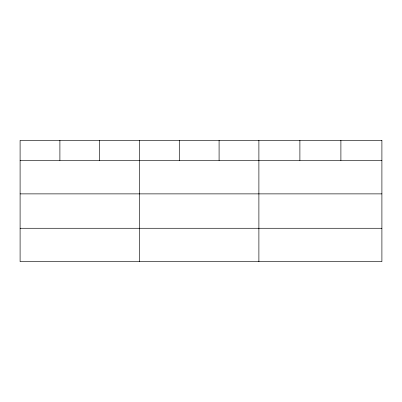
<?xml version="1.0" encoding="UTF-8"?>
<svg xmlns="http://www.w3.org/2000/svg" width="402" height="402" viewBox="0 0 402 402"><rect width="100%" height="100%" fill="white"/><g stroke="black" fill="none" stroke-linecap="round" stroke-linejoin="round"><path stroke-width="0.6" d="M20.1 160.483L381.9 160.483M20.1 193.875L381.9 193.875M20.1 228.276L381.9 228.276M340.896 140.333L340.896 160.483M299.892 140.333L299.892 160.483M258.888 140.333L258.888 261.667M219.09 140.333L219.09 160.483M179.292 140.333L179.292 160.483M139.494 140.333L139.494 261.667M99.696 140.333L99.696 160.483M59.898 140.333L59.898 160.483M381.9 140.333L20.1 140.333L20.1 261.667L381.9 261.667L381.9 140.333"/></g></svg>
